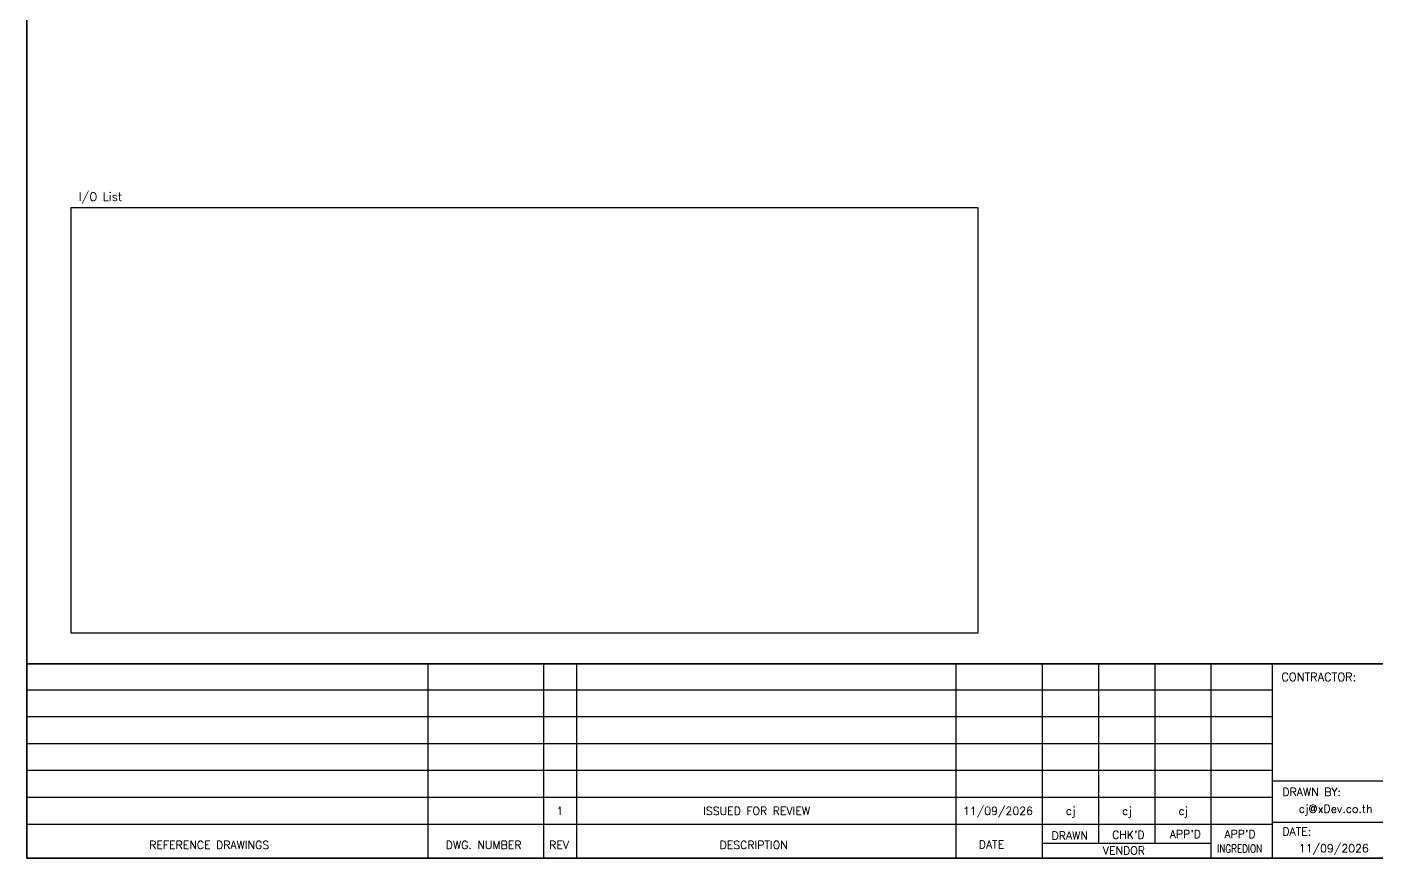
# Model space of a CAD drawing. Header units: millimetres. Extents: x 0 to 54213, y 0 to 2820.
# Drawn here: x 20967 to 22969, y 0 to 1234 of the extents above; entities that cross this region are included whole.
import ezdxf
from ezdxf.enums import TextEntityAlignment as Align

# ---------------------------------------------------------------- set-up
doc = ezdxf.new("R2010")
doc.units = ezdxf.units.MM
for name, color, linetype in [('GT_1', 9, 'Continuous'), ('HELPPOINT', 7, 'Continuous'), ('MEMBER', 7, 'Continuous')]:
    doc.layers.add(name, color=color, linetype=linetype)
doc.styles.add('ROMANS', font='romans.shx', dxfattribs={"width": 0.85, "height": 25})

msp = doc.modelspace()

# ---------------------------------------------------------------- linework, layer by layer
msp.add_lwpolyline([(21032.2, 965.9), (22378, 965.9), (22378, 333.8), (21032.2, 333.8)], close=True)
at = {"layer": 'GT_1', "color": 4}
for p, q in [((21561.9, 0), (21561.9, 288.2)), ((21733.8, 0), (21733.8, 288.2)), ((21782.9, 0), (21782.9, 288.2)), ((22345.6, 0), (22345.6, 288.2)), ((22473.9, 0), (22473.9, 288.2)), ((22557.5, 21.8), (22557.5, 288.2)), ((22641, 21.8), (22641, 288.2)), ((22724.3, 0), (22724.3, 288.2)), ((22815.3, 0), (22815.3, 288.2)), ((22815.3, 249.3), (20966.5, 249.3)), ((22815.3, 209.5), (20966.5, 209.5)), ((22815.3, 169.6), (20966.5, 169.6)), ((22815.3, 129.7), (20966.5, 129.7)), ((23602.3, 114.3), (22815.3, 114.3)), ((22815.3, 89.7), (20966.5, 89.7)), ((22815.2, 49.8), (20966.5, 49.8)), ((23602.3, 52.9), (22815.3, 52.9)), ((22724.3, 21.8), (22473.9, 21.8))]:
    msp.add_line(p, q, dxfattribs=at)
at = {"layer": 'HELPPOINT', "color": 4, "lineweight": 35}
for p, q in [((20966.5, 0), (20966.5, 2704.2)), ((20966.5, 0), (20966.5, 2704.2)), ((24859.8, 0), (20966.5, 0)), ((24859.8, 0), (20966.5, 0))]:
    msp.add_line(p, q, dxfattribs=at)
at = {"layer": 'MEMBER', "color": 4, "lineweight": 35}
msp.add_line((20966.5, 288.2), (24859.8, 288.2), dxfattribs=at)
msp.add_line((20966.5, 288.2), (24859.8, 288.2), dxfattribs=at)

# ---------------------------------------------------------------- texts
at = {"layer": 'MEMBER', "color": 4, "ltscale": 0.8, "style": 'ROMANS'}
for s, height, p in [('I/O List', 12.35, (21043.1, 975.6)), ('CONTRACTOR:', 12.35, (22828.4, 262.7)), ('DRAWN BY:', 11.88, (22829.9, 92.1)), ('cj@xDev.co.th', 11.875, (22854.3, 67.2)), ("CHK'D", 11.88, (22577.1, 28.5)), ("APP'D", 11.88, (22662.7, 29.7)), ("APP'D", 11.88, (22743.9, 29.7)), ('DATE:', 11.88, (22829.9, 33.6)), ('REFERENCE DRAWINGS', 11.875, (21147.9, 13.4)), ('DWG. NUMBER', 11.875, (21588.1, 13.4)), ('REV', 11.88, (21741.6, 13.4)), ('DESCRIPTION', 11.875, (21994.5, 13.4)), ('DATE', 11.88, (22379.3, 14.2)), ('DRAWN', 11.88, (22487.3, 27.3)), ('11/09/2026', 11.88, (22854.3, 8.5)), ('VENDOR', 11.88, (22563.4, 5.1))]:
    msp.add_text(s, height=height, dxfattribs=at).set_placement(p)
for s, height, p in [('1', 11.9, (21757.4, 69.9)), ('ISSUED FOR REVIEW', 11.875, (22049.5, 69.9)), ('11/09/2026', 11.88, (22407.7, 69.9)), ('cj', 11.88, (22515.6, 69.9)), ('cj', 11.88, (22599.2, 69.9)), ('cj', 11.88, (22682.7, 69.9))]:
    msp.add_text(s, height=height, dxfattribs=at).set_placement(p, align=Align.MIDDLE_CENTER)
at = {"layer": 'MEMBER', "color": 4, "ltscale": 0.8, "style": 'ROMANS', "width": 0.8}
msp.add_text('INGREDION', height=11.88, dxfattribs=at).set_placement((22733.1, 8))

doc.saveas('drawing.dxf')
